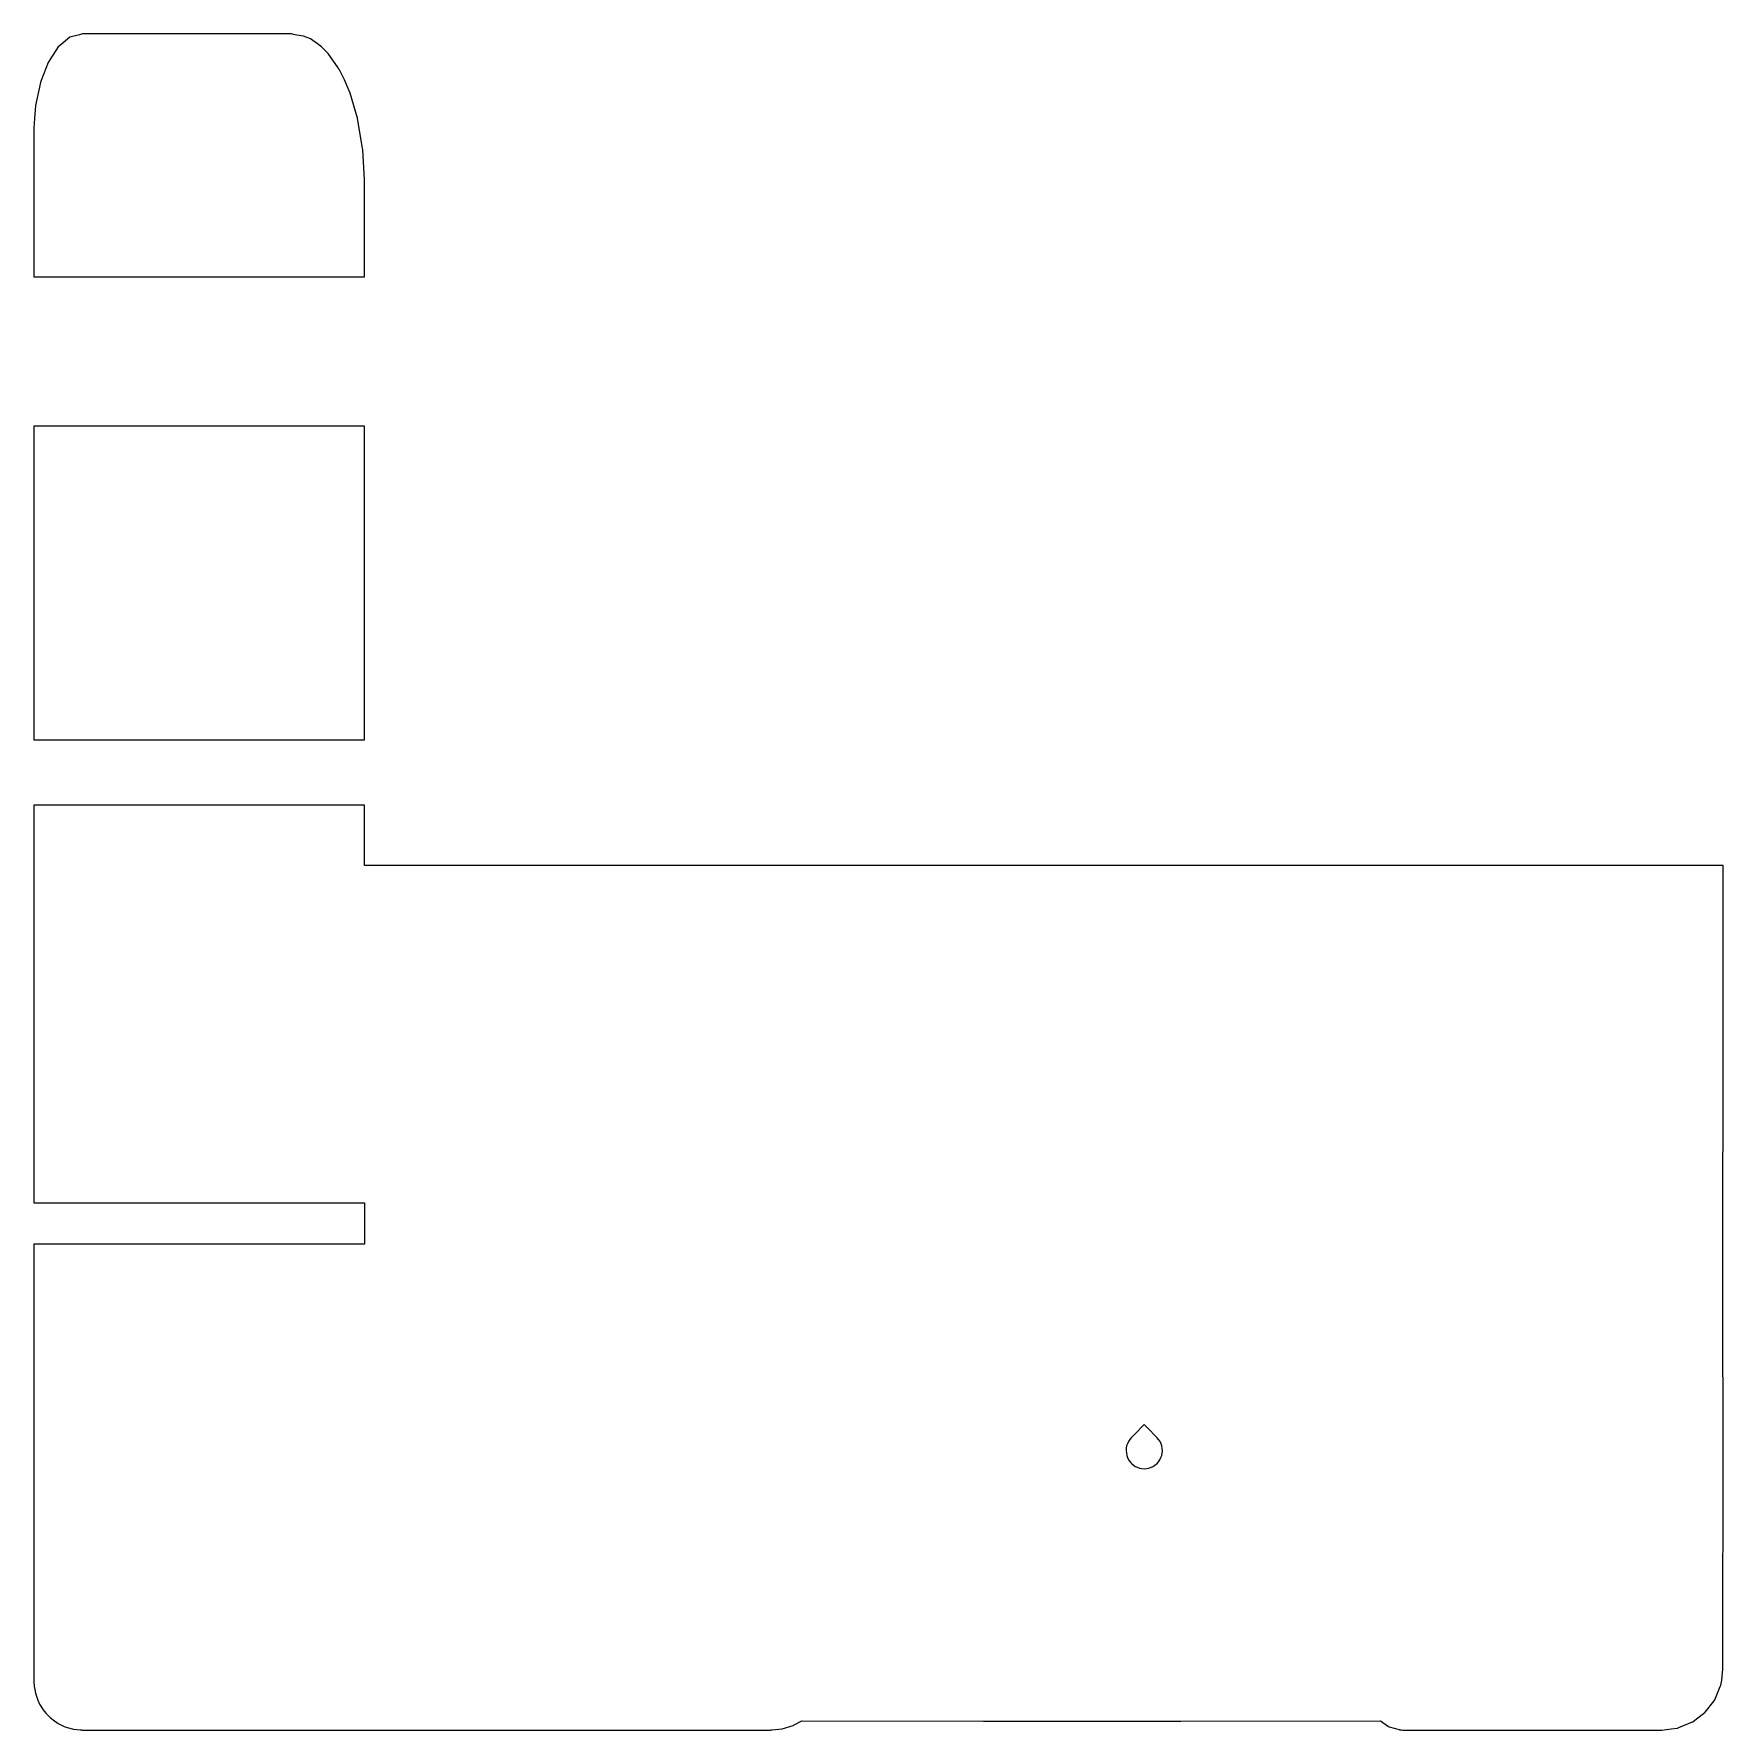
# Model space of a CAD drawing. Header units: metres. Extents: x 2.4 to 71.9, y -16 to 53.8.
import ezdxf

# ---------------------------------------------------------------- set-up
doc = ezdxf.new("R2010")
doc.units = ezdxf.units.M

msp = doc.modelspace()

# ---------------------------------------------------------------- linework, layer by layer
for p, q in [((4.271, 53.76), (3.882, 53.658)), ((4.4, 53.794), (4.271, 53.76)), ((5.487, 53.794), (4.4, 53.794)), ((13, 53.794), (5.487, 53.794)), ((13.084, 53.775), (13, 53.794)), ((13.22, 53.736), (13.084, 53.775)), ((3.4, 53.258), (3.055, 52.728)), ((3.504, 53.345), (3.4, 53.258)), ((3.882, 53.658), (3.504, 53.345)), ((13.498, 53.7), (13.22, 53.736)), ((13.78, 53.587), (13.498, 53.7)), ((14.068, 53.39), (13.78, 53.587)), ((14.23, 53.257), (14.068, 53.39)), ((14.507, 52.982), (14.23, 53.257)), ((2.986, 52.622), (2.699, 51.875)), ((3.055, 52.728), (2.986, 52.622)), ((14.916, 52.4), (14.507, 52.982)), ((14.967, 52.322), (14.916, 52.4)), ((2.668, 51.794), (2.471, 50.843)), ((2.699, 51.875), (2.668, 51.794)), ((14.972, 52.313), (14.967, 52.322)), ((15.187, 51.901), (14.972, 52.313)), ((15.378, 51.446), (15.187, 51.901)), ((15.413, 51.355), (15.378, 51.446)), ((15.719, 50.326), (15.413, 51.355)), ((2.43, 50.311), (2.4, 49.929)), ((2.458, 50.669), (2.43, 50.311)), ((2.468, 50.829), (2.458, 50.669)), ((2.471, 50.843), (2.468, 50.829)), ((15.738, 50.234), (15.719, 50.326)), ((2.4, 49.929), (2.4, 49.619)), ((2.4, 49.619), (2.4, 48.928)), ((15.929, 49.089), (15.738, 50.234)), ((2.4, 48.928), (2.4, 46.872)), ((15.933, 49.037), (15.929, 49.089)), ((16, 47.794), (15.933, 49.037)), ((16, 47.548), (16, 47.794)), ((16, 47.347), (16, 47.548)), ((2.4, 46.872), (2.4, 46.117)), ((16, 46.511), (16, 47.347)), ((2.4, 46.117), (2.4, 45.765)), ((16, 45.153), (16, 46.511)), ((2.4, 45.765), (2.4, 45.591)), ((2.4, 45.591), (2.4, 43.794)), ((16, 44.623), (16, 45.153)), ((16, 44.155), (16, 44.623)), ((16, 43.794), (16, 44.155)), ((2.4, 43.794), (10.095, 43.794)), ((10.095, 43.794), (16, 43.794)), ((16, 43.794), (16, 43.794)), ((10.944, 37.651), (2.4, 37.651)), ((2.4, 37.651), (2.4, 36.011)), ((16, 37.651), (10.944, 37.651)), ((16, 36.011), (16, 37.651)), ((2.4, 36.011), (2.4, 35.134)), ((16, 35.134), (16, 36.011)), ((2.4, 35.134), (2.4, 32.487)), ((16, 30.723), (16, 35.134)), ((2.4, 32.487), (2.4, 30.723)), ((2.4, 30.723), (2.4, 28.054)), ((16, 24.741), (16, 30.723)), ((16, 30.723), (16, 30.723)), ((2.4, 28.054), (2.4, 24.741)), ((2.4, 24.741), (11.793, 24.741)), ((11.793, 24.741), (16, 24.741)), ((6.607, 22.062), (2.4, 22.062)), ((2.4, 22.062), (2.4, 16.383)), ((16, 22.062), (6.607, 22.062)), ((16, 20.979), (16, 22.062)), ((16, 20.077), (16, 20.979)), ((16, 20.979), (16, 20.979)), ((16, 19.683), (16, 20.077)), ((16, 19.572), (16, 19.683)), ((28.035, 19.572), (16, 19.572)), ((30.409, 19.572), (28.035, 19.572)), ((33.08, 19.572), (30.409, 19.572)), ((51.776, 19.572), (33.08, 19.572)), ((60.888, 19.572), (51.776, 19.572)), ((66.837, 19.572), (60.888, 19.572)), ((69.662, 19.572), (66.837, 19.572)), ((71.922, 19.572), (69.662, 19.572)), ((71.922, 9.434), (71.922, 19.572)), ((2.4, 16.383), (2.4, 13.783)), ((2.4, 13.783), (2.4, 13.436)), ((2.4, 13.436), (2.4, 13.027)), ((2.4, 13.027), (2.4, 12.602)), ((2.4, 12.602), (2.4, 12.215)), ((2.4, 12.215), (2.4, 10.436)), ((2.4, 10.436), (2.4, 10.061)), ((2.4, 10.061), (2.4, 9.736)), ((2.4, 9.736), (2.4, 9.489)), ((2.4, 9.489), (2.4, 9.326)), ((2.4, 9.326), (2.4, 5.689)), ((71.915, 6.156), (71.922, 9.434)), ((2.4, 5.689), (11.793, 5.689)), ((11.793, 5.689), (16, 5.689)), ((16, 5.689), (16, 4.349)), ((71.913, 0.955), (71.914, 6.023)), ((71.914, 6.023), (71.915, 6.156)), ((16, 4.349), (16, 4.042)), ((4.091, 4), (2.4, 4)), ((2.4, 4), (2.4, -4.723)), ((16, 4), (4.091, 4)), ((16, 4.042), (16, 4)), ((71.924, -3.887), (71.913, 0.955)), ((48.1, -3.426), (47.693, -3.842)), ((48.229, -3.557), (48.1, -3.426)), ((47.447, -4.129), (47.412, -4.216)), ((47.508, -4.048), (47.447, -4.129)), ((47.564, -3.973), (47.508, -4.048)), ((47.693, -3.842), (47.564, -3.973)), ((48.636, -3.973), (48.229, -3.557)), ((48.692, -4.048), (48.636, -3.973)), ((48.753, -4.129), (48.692, -4.048)), ((48.791, -4.223), (48.753, -4.129)), ((71.919, -13.5), (71.924, -3.887)), ((2.4, -4.723), (2.4, -12.029)), ((47.362, -4.402), (47.35, -4.503)), ((47.35, -4.503), (47.363, -4.596)), ((47.374, -4.31), (47.362, -4.402)), ((47.363, -4.596), (47.377, -4.696)), ((47.412, -4.216), (47.374, -4.31)), ((47.377, -4.696), (47.413, -4.782)), ((47.413, -4.782), (47.452, -4.876)), ((47.452, -4.876), (47.509, -4.95)), ((48.686, -4.956), (48.748, -4.876)), ((48.748, -4.876), (48.784, -4.79)), ((48.784, -4.79), (48.823, -4.696)), ((48.826, -4.31), (48.791, -4.223)), ((48.823, -4.696), (48.836, -4.603)), ((48.838, -4.41), (48.826, -4.31)), ((48.836, -4.603), (48.85, -4.503)), ((48.85, -4.503), (48.838, -4.41)), ((47.509, -4.95), (47.572, -5.03)), ((47.572, -5.03), (47.646, -5.087)), ((47.646, -5.087), (47.727, -5.148)), ((47.727, -5.148), (47.813, -5.184)), ((47.813, -5.184), (47.907, -5.222)), ((47.907, -5.222), (47.999, -5.235)), ((47.999, -5.235), (48.1, -5.248)), ((48.1, -5.248), (48.193, -5.236)), ((48.193, -5.236), (48.293, -5.222)), ((48.293, -5.222), (48.38, -5.187)), ((48.38, -5.187), (48.473, -5.148)), ((48.473, -5.148), (48.548, -5.091)), ((48.548, -5.091), (48.628, -5.03)), ((48.548, -5.091), (48.548, -5.091)), ((48.628, -5.03), (48.686, -4.956)), ((2.4, -12.029), (2.4, -12.122)), ((2.4, -12.122), (2.4, -12.567)), ((2.4, -12.567), (2.4, -13.995)), ((71.834, -14.147), (71.866, -13.948)), ((71.866, -13.948), (71.919, -13.5)), ((2.4, -13.995), (2.4, -14)), ((2.4, -14), (2.413, -14.209)), ((2.413, -14.209), (2.433, -14.336)), ((2.433, -14.336), (2.46, -14.486)), ((2.46, -14.486), (2.564, -14.77)), ((71.584, -14.75), (71.809, -14.208)), ((71.809, -14.208), (71.834, -14.147)), ((2.564, -14.77), (2.631, -14.931)), ((2.631, -14.931), (2.784, -15.17)), ((2.784, -15.17), (2.884, -15.3)), ((2.884, -15.3), (3.066, -15.488)), ((70.836, -15.537), (71.167, -15.283)), ((71.167, -15.283), (71.187, -15.268)), ((71.187, -15.268), (71.553, -14.79)), ((71.553, -14.79), (71.584, -14.75)), ((3.066, -15.488), (3.189, -15.582)), ((3.189, -15.582), (3.402, -15.733)), ((3.402, -15.733), (3.651, -15.848)), ((3.651, -15.848), (3.767, -15.896)), ((3.767, -15.896), (4.03, -15.964)), ((4.03, -15.964), (4.309, -15.988)), ((4.309, -15.988), (4.36, -15.995)), ((4.36, -15.995), (4.381, -15.998)), ((4.381, -15.998), (4.4, -16)), ((4.4, -16), (6.295, -16)), ((6.295, -16), (27.403, -16)), ((27.403, -16), (31.788, -16)), ((31.788, -16), (32.7, -16)), ((32.7, -16), (32.722, -15.998)), ((32.722, -15.998), (32.742, -15.994)), ((32.742, -15.994), (32.785, -15.989)), ((32.785, -15.989), (33.201, -15.949)), ((33.201, -15.949), (33.645, -15.814)), ((33.645, -15.814), (33.668, -15.804)), ((33.668, -15.804), (34, -15.626)), ((34, -15.626), (41.481, -15.634)), ((41.481, -15.634), (45.658, -15.627)), ((45.658, -15.627), (49.61, -15.634)), ((49.61, -15.634), (57.823, -15.621)), ((57.823, -15.621), (58.15, -15.852)), ((58.15, -15.852), (58.175, -15.862)), ((58.175, -15.862), (58.586, -15.983)), ((58.586, -15.983), (58.601, -15.986)), ((58.601, -15.986), (58.618, -15.989)), ((58.618, -15.989), (58.677, -15.995)), ((58.677, -15.995), (58.736, -15.999)), ((58.736, -15.999), (58.738, -15.999)), ((58.738, -15.999), (58.798, -16)), ((58.798, -16), (58.8, -16)), ((58.8, -16), (59.121, -16)), ((59.121, -16), (63.081, -16)), ((63.081, -16), (69.337, -16)), ((69.337, -16), (69.392, -16)), ((69.392, -16), (69.398, -16)), ((69.398, -16), (69.781, -15.951)), ((69.781, -15.951), (70.052, -15.915)), ((70.052, -15.915), (70.103, -15.894)), ((70.103, -15.894), (70.666, -15.665)), ((70.666, -15.665), (70.675, -15.658)), ((70.675, -15.658), (70.836, -15.537))]:
    msp.add_line(p, q)

doc.saveas('drawing.dxf')
